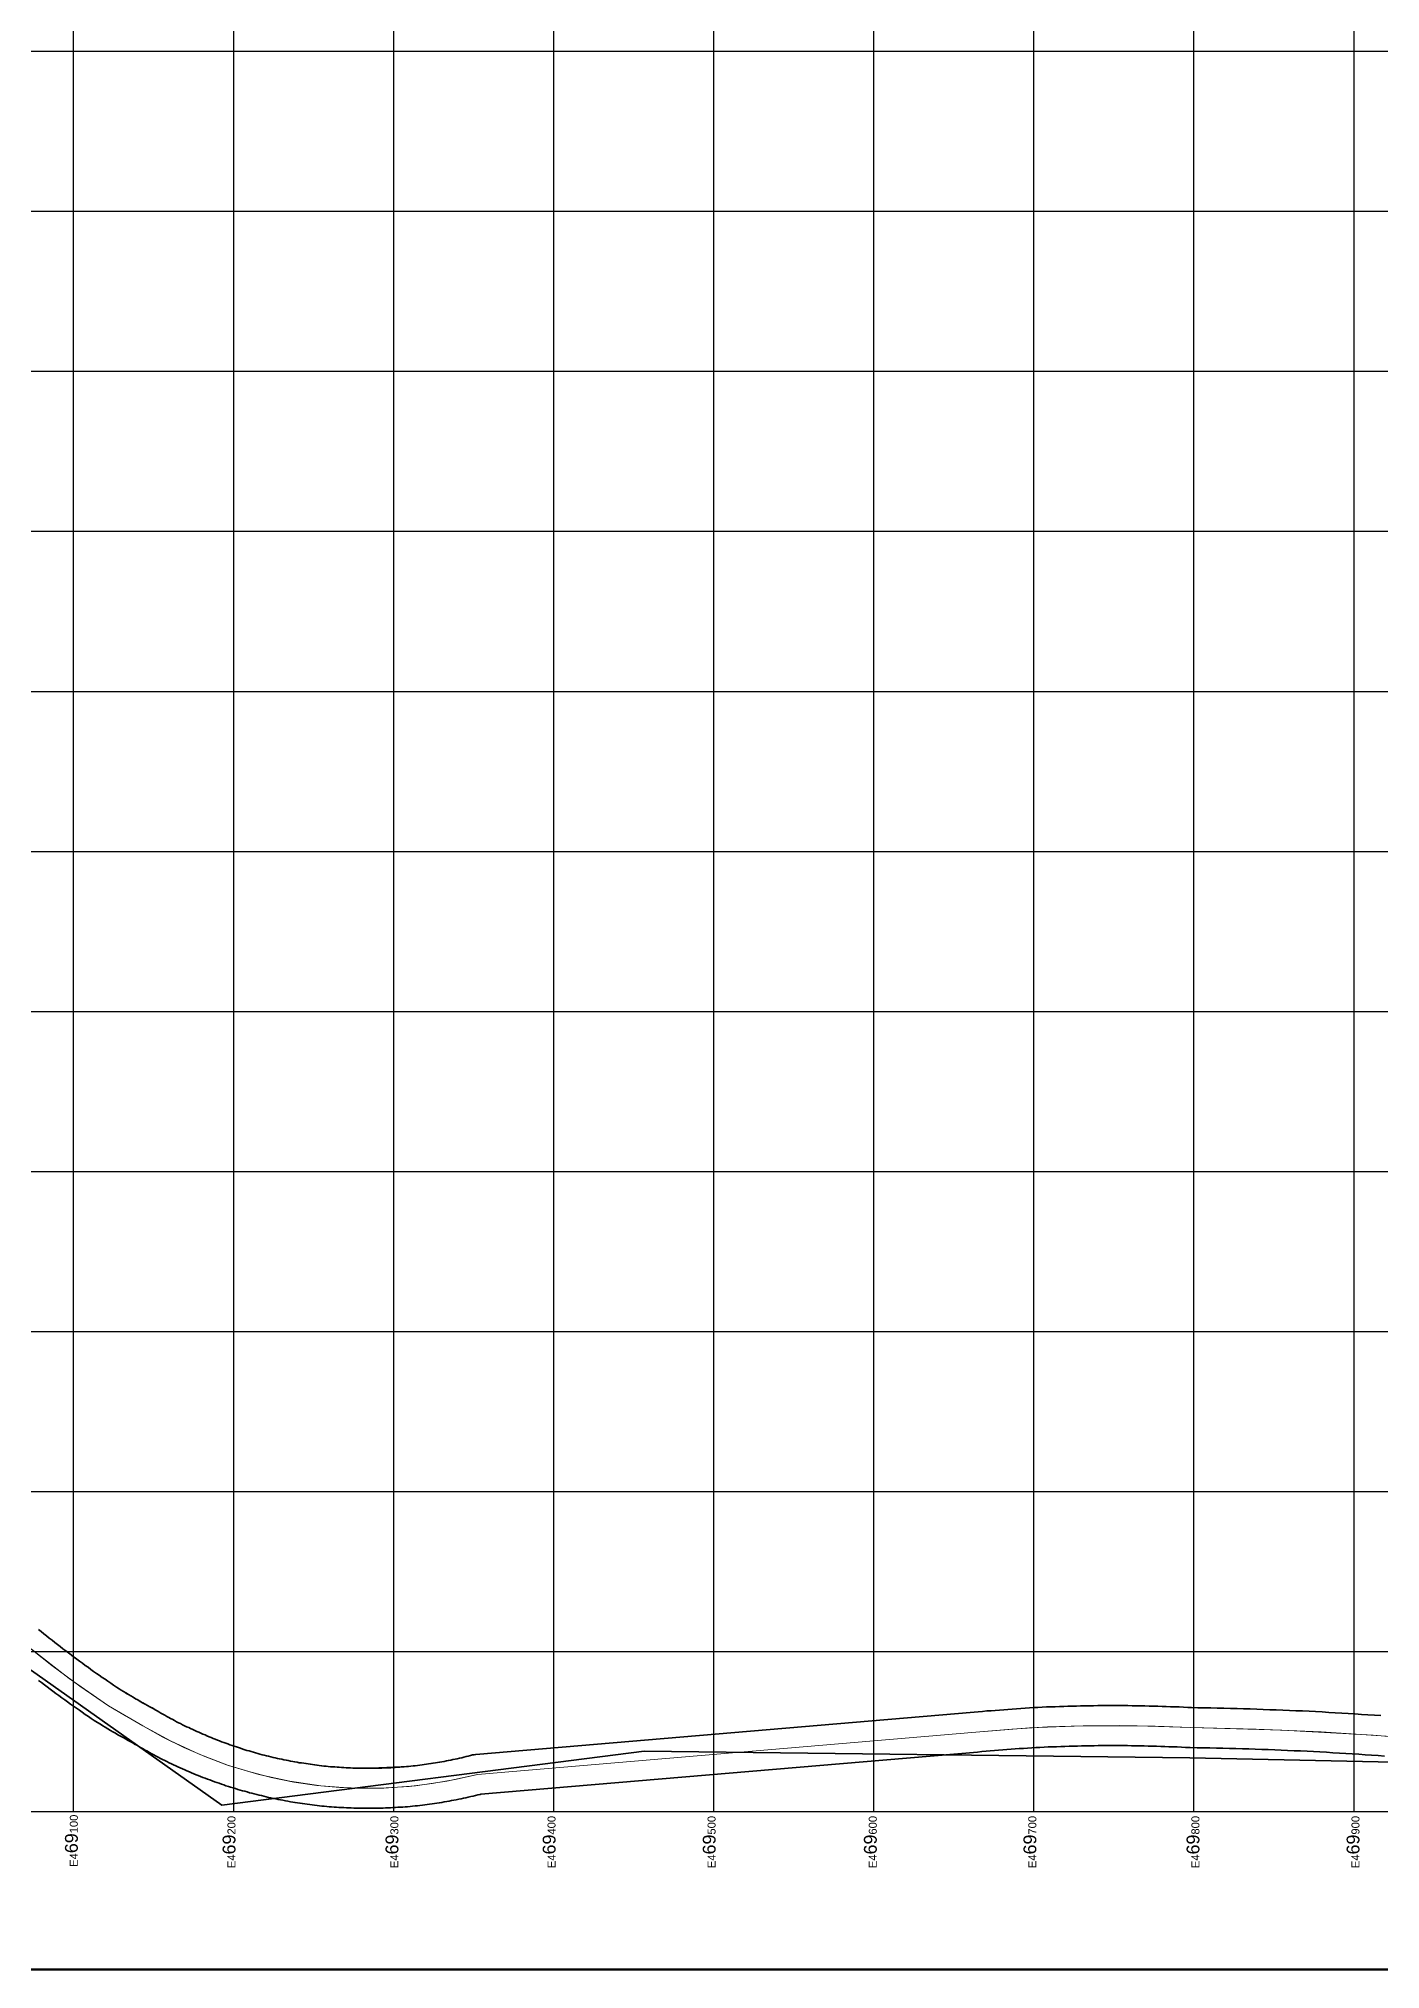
# Model space of a CAD drawing. Header units: millimetres. Extents: x 464536 to 476893, y 870501 to 881610.
# Drawn here: x 469078 to 469916, y 870501 to 871708 of the extents above; entities that cross this region are included whole.
import ezdxf

# ---------------------------------------------------------------- set-up
doc = ezdxf.new("R2010")
doc.units = ezdxf.units.MM
for name, color, linetype, lineweight in [('Center_1', 7, 'Continuous', 5), ('Lay out', 7, 'Continuous', 70), ('Proposed Road Net work', 7, 'Continuous', 35), ('Structure Plan Boundries', 7, 'Continuous', 35), ('Urban Agriculture-', 90, 'Continuous', 35)]:
    doc.layers.add(name, color=color, linetype=linetype, lineweight=lineweight)
doc.layers.add('Grid1', color=7, linetype='Continuous')

msp = doc.modelspace()

# ---------------------------------------------------------------- linework, layer by layer
at = {"layer": 'Center_1'}
msp.add_lwpolyline([(469920, 870647.1), (469879.4, 870649.7), (469838.8, 870651.4), (469798.1, 870652.4), (469775.7, 870653.3), (469753.3, 870653.7), (469730.8, 870653.5), (469708.4, 870652.8), (469686.1, 870651.5), (469663.7, 870649.6), (469352.4, 870623.2), (469338.3, 870619.9), (469324, 870617.4), (469309.7, 870615.7), (469295.2, 870614.7), (469280.8, 870614.5), (469266.3, 870615), (469251.9, 870616.3), (469237.6, 870618.4), (469223.4, 870621.3), (469209.4, 870624.9), (469195.6, 870629.2), (469182, 870634.3), (469168.8, 870640), (469155.8, 870646.5), (469143.2, 870653.6), (469132.4, 870659.7), (469121.7, 870666.1), (469103.8, 870678.4), (469086.4, 870691.3), (469069.4, 870704.8)], dxfattribs=at)
msp.add_polyline3d([(469968.7, 870643, 0), (469911.9, 870647.7, 0), (469855, 870650.8, 0), (469798.1, 870652.4, 0), (469764.5, 870653.6, 0), (469730.8, 870653.5, 0), (469697.2, 870652.2, 0), (469663.7, 870649.6, 0), (469352.4, 870623.2, 0), (469333.1, 870618.9, 0), (469313.6, 870616.1, 0), (469293.9, 870614.6, 0), (469274.2, 870614.6, 0), (469254.5, 870616.1, 0), (469235, 870618.9, 0), (469215.7, 870623.1, 0), (469196.8, 870628.8, 0), (469178.4, 870635.8, 0), (469160.5, 870644.1, 0), (469143.2, 870653.6, 0), (469121.7, 870666.1, 0), (469097.2, 870683.2, 0), (469073.6, 870701.4, 0)], dxfattribs=at)
at = {"layer": 'Grid1'}
for p, q in [((469100, 870600), (469100, 881600)), ((469200, 870600), (469200, 881600)), ((469300, 870600), (469300, 881600)), ((469400, 870600), (469400, 881600)), ((469500, 870600), (469500, 881600)), ((469600, 870600), (469600, 881600)), ((469700, 870600), (469700, 881600)), ((469800, 870600), (469800, 881600)), ((469900, 870600), (469900, 881600)), ((464700, 871700), (472600, 871700)), ((464700, 871600), (472600, 871600)), ((464700, 871500), (472600, 871500)), ((464700, 871400), (472600, 871400)), ((464700, 871300), (472600, 871300)), ((464700, 871200), (472600, 871200)), ((464700, 871100), (472600, 871100)), ((464700, 871000), (472600, 871000)), ((464700, 870900), (472600, 870900)), ((464700, 870800), (472600, 870800)), ((464700, 870700), (472600, 870700)), ((464700, 870600), (472600, 870600)), ((464700, 870600), (472600, 870600))]:
    msp.add_line(p, q, dxfattribs=at)
at = {"layer": 'Lay out'}
msp.add_lwpolyline([(464536.4, 881609.9), (476892.8, 881609.9), (476892.8, 870501.3), (464536.4, 870501.3)], close=True, dxfattribs=at)
at = {"layer": 'Proposed Road Net work'}
for points in [[(469078.1, 870713.8, 0), (469079.8, 870712.5, 0), (469081.4, 870711.1, 0), (469083.1, 870709.7, 0), (469084.8, 870708.4, 0), (469086.5, 870707, 0), (469088.2, 870705.7, 0), (469089.9, 870704.3, 0), (469091.6, 870703, 0), (469093.3, 870701.7, 0), (469095.1, 870700.4, 0), (469096.8, 870699.1, 0), (469098.5, 870697.8, 0), (469100.2, 870696.5, 0), (469102, 870695.2, 0), (469103.7, 870693.9, 0), (469105.5, 870692.6, 0), (469107.2, 870691.3, 0), (469109, 870690.1, 0), (469110.7, 870688.8, 0), (469112.5, 870687.5, 0), (469114.3, 870686.3, 0), (469116, 870685.1, 0), (469117.8, 870683.8, 0), (469119.6, 870682.6, 0), (469121.4, 870681.4, 0), (469123.2, 870680.1, 0), (469125, 870678.9, 0), (469126.8, 870677.7, 0), (469128.4, 870676.6, 0), (469129.7, 870675.8, 0), (469131.2, 870674.9, 0), (469132.7, 870674.1, 0), (469134.2, 870673.2, 0), (469135.7, 870672.3, 0), (469137.1, 870671.4, 0), (469138.6, 870670.5, 0), (469140.1, 870669.7, 0), (469141.6, 870668.8, 0), (469143.1, 870668, 0), (469144.7, 870667.1, 0), (469146.2, 870666.3, 0), (469147.7, 870665.4, 0), (469149.5, 870664.5, 0), (469150.9, 870663.6, 0), (469152.1, 870662.9, 0), (469153.3, 870662.2, 0), (469154.5, 870661.5, 0), (469155.7, 870660.8, 0), (469157, 870660.1, 0), (469158.2, 870659.4, 0), (469159.4, 870658.8, 0), (469160.6, 870658.1, 0), (469161.9, 870657.4, 0), (469163.1, 870656.8, 0), (469164.3, 870656.1, 0), (469165.6, 870655.5, 0), (469166.8, 870654.9, 0), (469168.1, 870654.2, 0), (469169.3, 870653.6, 0), (469170.6, 870653, 0), (469171.9, 870652.4, 0), (469173.1, 870651.8, 0), (469174.4, 870651.2, 0), (469175.7, 870650.6, 0), (469176.9, 870650, 0), (469178.2, 870649.5, 0), (469179.5, 870648.9, 0), (469180.8, 870648.3, 0), (469182.1, 870647.8, 0), (469183.3, 870647.2, 0), (469184.6, 870646.7, 0), (469185.9, 870646.2, 0), (469187.2, 870645.6, 0), (469188.5, 870645.1, 0), (469189.8, 870644.6, 0), (469191.1, 870644.1, 0), (469192.4, 870643.6, 0), (469193.8, 870643.1, 0), (469195.1, 870642.6, 0), (469196.4, 870642.2, 0), (469197.7, 870641.7, 0), (469199, 870641.2, 0), (469200.4, 870640.8, 0), (469201.7, 870640.3, 0), (469203, 870639.9, 0), (469204.3, 870639.5, 0), (469205.7, 870639, 0), (469207, 870638.6, 0), (469208.3, 870638.2, 0), (469209.7, 870637.8, 0), (469211, 870637.4, 0), (469212.4, 870637, 0), (469213.7, 870636.6, 0), (469215.1, 870636.3, 0), (469216.4, 870635.9, 0), (469217.8, 870635.5, 0), (469219.1, 870635.2, 0), (469220.5, 870634.8, 0), (469221.8, 870634.5, 0), (469223.2, 870634.2, 0), (469224.6, 870633.8, 0), (469225.9, 870633.5, 0), (469227.3, 870633.2, 0), (469228.6, 870632.9, 0), (469230, 870632.6, 0), (469231.4, 870632.3, 0), (469232.8, 870632.1, 0), (469234.1, 870631.8, 0), (469235.5, 870631.5, 0), (469236.9, 870631.3, 0), (469238.3, 870631, 0), (469239.6, 870630.8, 0), (469241, 870630.5, 0), (469242.4, 870630.3, 0), (469243.8, 870630.1, 0), (469245.2, 870629.9, 0), (469246.5, 870629.7, 0), (469247.9, 870629.5, 0), (469249.3, 870629.3, 0), (469250.7, 870629.1, 0), (469252.1, 870628.9, 0), (469253.5, 870628.8, 0), (469254.9, 870628.6, 0), (469256.3, 870628.4, 0), (469257.7, 870628.3, 0), (469259, 870628.2, 0), (469260.4, 870628, 0), (469261.8, 870627.9, 0), (469263.2, 870627.8, 0), (469264.6, 870627.7, 0), (469266, 870627.6, 0), (469267.4, 870627.5, 0), (469268.8, 870627.4, 0), (469270.2, 870627.3, 0), (469271.6, 870627.3, 0), (469273, 870627.2, 0), (469274.4, 870627.1, 0), (469275.8, 870627.1, 0), (469277.2, 870627, 0), (469278.6, 870627, 0), (469280, 870627, 0), (469281.4, 870627, 0), (469282.8, 870627, 0), (469284.2, 870627, 0), (469285.6, 870627, 0), (469287, 870627, 0), (469288.4, 870627, 0), (469289.8, 870627, 0), (469291.2, 870627.1, 0), (469292.6, 870627.1, 0), (469294, 870627.2, 0), (469295.4, 870627.2, 0), (469296.8, 870627.3, 0), (469298.2, 870627.3, 0), (469299.6, 870627.4, 0), (469301, 870627.5, 0), (469302.4, 870627.6, 0), (469303.8, 870627.7, 0), (469305.2, 870627.8, 0), (469306.5, 870627.9, 0), (469307.9, 870628.1, 0), (469309.3, 870628.2, 0), (469310.7, 870628.3, 0), (469312.1, 870628.5, 0), (469313.5, 870628.6, 0), (469314.9, 870628.8, 0), (469316.3, 870629, 0), (469317.7, 870629.2, 0), (469319.1, 870629.3, 0), (469320.4, 870629.5, 0), (469321.8, 870629.7, 0), (469323.2, 870629.9, 0), (469324.6, 870630.2, 0), (469326, 870630.4, 0), (469327.4, 870630.6, 0), (469328.7, 870630.8, 0), (469330.1, 870631.1, 0), (469331.5, 870631.3, 0), (469332.9, 870631.6, 0), (469334.2, 870631.9, 0), (469335.6, 870632.1, 0), (469337, 870632.4, 0), (469338.4, 870632.7, 0), (469339.7, 870633, 0), (469341.1, 870633.3, 0), (469342.5, 870633.6, 0), (469343.8, 870634, 0), (469345.2, 870634.3, 0), (469346.5, 870634.6, 0), (469347.9, 870635, 0), (469349.3, 870635.3, 0), (469350.2, 870635.5, 0), (469351.3, 870635.7, 0), (469662.6, 870662, 0), (469665.2, 870662.3, 0), (469667.8, 870662.5, 0), (469670.5, 870662.8, 0), (469673.2, 870663, 0), (469675.8, 870663.2, 0), (469678.5, 870663.4, 0), (469681.2, 870663.6, 0), (469683.8, 870663.8, 0), (469686.5, 870664, 0), (469689.2, 870664.2, 0), (469691.8, 870664.4, 0), (469694.5, 870664.5, 0), (469697.2, 870664.7, 0), (469699.8, 870664.9, 0), (469702.5, 870665, 0), (469705.2, 870665.1, 0), (469707.9, 870665.3, 0), (469710.5, 870665.4, 0), (469713.2, 870665.5, 0), (469715.9, 870665.6, 0), (469718.6, 870665.7, 0), (469721.2, 870665.8, 0), (469723.9, 870665.9, 0), (469726.6, 870665.9, 0), (469729.2, 870666, 0), (469731.9, 870666.1, 0), (469734.6, 870666.1, 0), (469737.3, 870666.1, 0), (469739.9, 870666.2, 0), (469742.6, 870666.2, 0), (469745.3, 870666.2, 0), (469748, 870666.2, 0), (469750.6, 870666.2, 0), (469753.3, 870666.2, 0), (469756, 870666.2, 0), (469758.7, 870666.2, 0), (469761.3, 870666.1, 0), (469764, 870666.1, 0), (469766.7, 870666.1, 0), (469769.4, 870666, 0), (469772, 870665.9, 0), (469774.7, 870665.9, 0), (469777.4, 870665.8, 0), (469780.1, 870665.7, 0), (469782.7, 870665.6, 0), (469785.4, 870665.5, 0), (469788.1, 870665.4, 0), (469790.8, 870665.3, 0), (469793.4, 870665.1, 0), (469796.1, 870665, 0), (469798.5, 870664.9, 0), (469802.4, 870664.8, 0), (469806.4, 870664.8, 0), (469810.5, 870664.7, 0), (469814.6, 870664.6, 0), (469818.7, 870664.5, 0), (469822.8, 870664.4, 0), (469826.9, 870664.3, 0), (469831, 870664.2, 0), (469835.1, 870664.1, 0), (469839.2, 870663.9, 0), (469843.3, 870663.8, 0), (469847.4, 870663.6, 0), (469851.4, 870663.5, 0), (469855.5, 870663.3, 0), (469859.6, 870663.1, 0), (469863.7, 870663, 0), (469867.8, 870662.8, 0), (469871.9, 870662.6, 0), (469876, 870662.4, 0), (469880.1, 870662.2, 0), (469884.2, 870661.9, 0), (469888.2, 870661.7, 0), (469892.3, 870661.5, 0), (469896.4, 870661.2, 0), (469900.5, 870661, 0), (469904.6, 870660.7, 0), (469908.7, 870660.4, 0), (469912.7, 870660.2, 0), (469916.8, 870659.9, 0)], [(469078.1, 870713.8, 0), (469079.8, 870712.5, 0), (469081.4, 870711.1, 0), (469083.1, 870709.7, 0), (469084.8, 870708.4, 0), (469086.5, 870707, 0), (469088.2, 870705.7, 0), (469089.9, 870704.3, 0), (469091.6, 870703, 0), (469093.3, 870701.7, 0), (469095.1, 870700.4, 0), (469096.8, 870699.1, 0), (469098.5, 870697.8, 0), (469100.2, 870696.5, 0), (469102, 870695.2, 0), (469103.7, 870693.9, 0), (469105.5, 870692.6, 0), (469107.2, 870691.3, 0), (469109, 870690.1, 0), (469110.7, 870688.8, 0), (469112.5, 870687.5, 0), (469114.3, 870686.3, 0), (469116, 870685.1, 0), (469117.8, 870683.8, 0), (469119.6, 870682.6, 0), (469121.4, 870681.4, 0), (469123.2, 870680.1, 0), (469125, 870678.9, 0), (469126.8, 870677.7, 0), (469128.4, 870676.6, 0), (469129.7, 870675.8, 0), (469131.2, 870674.9, 0), (469132.7, 870674.1, 0), (469134.2, 870673.2, 0), (469135.7, 870672.3, 0), (469137.1, 870671.4, 0), (469138.6, 870670.5, 0), (469140.1, 870669.7, 0), (469141.6, 870668.8, 0), (469143.1, 870668, 0), (469144.7, 870667.1, 0), (469146.2, 870666.3, 0), (469147.7, 870665.4, 0), (469149.5, 870664.5, 0), (469150.9, 870663.6, 0), (469152.1, 870662.9, 0), (469153.3, 870662.2, 0), (469154.5, 870661.5, 0), (469155.7, 870660.8, 0), (469157, 870660.1, 0), (469158.2, 870659.4, 0), (469159.4, 870658.8, 0), (469160.6, 870658.1, 0), (469161.9, 870657.4, 0), (469163.1, 870656.8, 0), (469164.3, 870656.1, 0), (469165.6, 870655.5, 0), (469166.8, 870654.9, 0), (469168.1, 870654.2, 0), (469169.3, 870653.6, 0), (469170.6, 870653, 0), (469171.9, 870652.4, 0), (469173.1, 870651.8, 0), (469174.4, 870651.2, 0), (469175.7, 870650.6, 0), (469176.9, 870650, 0), (469178.2, 870649.5, 0), (469179.5, 870648.9, 0), (469180.8, 870648.3, 0), (469182.1, 870647.8, 0), (469183.3, 870647.2, 0), (469184.6, 870646.7, 0), (469185.9, 870646.2, 0), (469187.2, 870645.6, 0), (469188.5, 870645.1, 0), (469189.8, 870644.6, 0), (469191.1, 870644.1, 0), (469192.4, 870643.6, 0), (469193.8, 870643.1, 0), (469195.1, 870642.6, 0), (469196.4, 870642.2, 0), (469197.7, 870641.7, 0), (469199, 870641.2, 0), (469200.4, 870640.8, 0), (469201.7, 870640.3, 0), (469203, 870639.9, 0), (469204.3, 870639.5, 0), (469205.7, 870639, 0), (469207, 870638.6, 0), (469208.3, 870638.2, 0), (469209.7, 870637.8, 0), (469211, 870637.4, 0), (469212.4, 870637, 0), (469213.7, 870636.6, 0), (469215.1, 870636.3, 0), (469216.4, 870635.9, 0), (469217.8, 870635.5, 0), (469219.1, 870635.2, 0), (469220.5, 870634.8, 0), (469221.8, 870634.5, 0), (469223.2, 870634.2, 0), (469224.6, 870633.8, 0), (469225.9, 870633.5, 0), (469227.3, 870633.2, 0), (469228.6, 870632.9, 0), (469230, 870632.6, 0), (469231.4, 870632.3, 0), (469232.8, 870632.1, 0), (469234.1, 870631.8, 0), (469235.5, 870631.5, 0), (469236.9, 870631.3, 0), (469238.3, 870631, 0), (469239.6, 870630.8, 0), (469241, 870630.5, 0), (469242.4, 870630.3, 0), (469243.8, 870630.1, 0), (469245.2, 870629.9, 0), (469246.5, 870629.7, 0), (469247.9, 870629.5, 0), (469249.3, 870629.3, 0), (469250.7, 870629.1, 0), (469252.1, 870628.9, 0), (469253.5, 870628.8, 0), (469254.9, 870628.6, 0), (469256.3, 870628.4, 0), (469257.7, 870628.3, 0), (469259, 870628.2, 0), (469260.4, 870628, 0), (469261.8, 870627.9, 0), (469263.2, 870627.8, 0), (469264.6, 870627.7, 0), (469266, 870627.6, 0), (469267.4, 870627.5, 0), (469268.8, 870627.4, 0), (469270.2, 870627.3, 0), (469271.6, 870627.3, 0), (469273, 870627.2, 0), (469274.4, 870627.1, 0), (469275.8, 870627.1, 0), (469277.2, 870627, 0), (469278.6, 870627, 0), (469280, 870627, 0), (469281.4, 870627, 0), (469282.8, 870627, 0), (469284.2, 870627, 0), (469285.6, 870627, 0), (469287, 870627, 0), (469288.4, 870627, 0), (469289.8, 870627, 0), (469291.2, 870627.1, 0), (469292.6, 870627.1, 0), (469294, 870627.2, 0), (469295.4, 870627.2, 0), (469296.8, 870627.3, 0), (469298.2, 870627.3, 0), (469299.6, 870627.4, 0), (469301, 870627.5, 0), (469302.4, 870627.6, 0), (469303.8, 870627.7, 0), (469305.2, 870627.8, 0), (469306.5, 870627.9, 0), (469307.9, 870628.1, 0), (469309.3, 870628.2, 0), (469310.7, 870628.3, 0), (469312.1, 870628.5, 0), (469313.5, 870628.6, 0), (469314.9, 870628.8, 0), (469316.3, 870629, 0), (469317.7, 870629.2, 0), (469319.1, 870629.3, 0), (469320.4, 870629.5, 0), (469321.8, 870629.7, 0), (469323.2, 870629.9, 0), (469324.6, 870630.2, 0), (469326, 870630.4, 0), (469327.4, 870630.6, 0), (469328.7, 870630.8, 0), (469330.1, 870631.1, 0), (469331.5, 870631.3, 0), (469332.9, 870631.6, 0), (469334.2, 870631.9, 0), (469335.6, 870632.1, 0), (469337, 870632.4, 0), (469338.4, 870632.7, 0), (469339.7, 870633, 0), (469341.1, 870633.3, 0), (469342.5, 870633.6, 0), (469343.8, 870634, 0), (469345.2, 870634.3, 0), (469346.5, 870634.6, 0), (469347.9, 870635, 0), (469349.3, 870635.3, 0), (469350.2, 870635.5, 0), (469351.3, 870635.7, 0), (469662.6, 870662, 0), (469665.2, 870662.3, 0), (469667.8, 870662.5, 0), (469670.5, 870662.8, 0), (469673.2, 870663, 0), (469675.8, 870663.2, 0), (469678.5, 870663.4, 0), (469681.2, 870663.6, 0), (469683.8, 870663.8, 0), (469686.5, 870664, 0), (469689.2, 870664.2, 0), (469691.8, 870664.4, 0), (469694.5, 870664.5, 0), (469697.2, 870664.7, 0), (469699.8, 870664.9, 0), (469702.5, 870665, 0), (469705.2, 870665.1, 0), (469707.9, 870665.3, 0), (469710.5, 870665.4, 0), (469713.2, 870665.5, 0), (469715.9, 870665.6, 0), (469718.6, 870665.7, 0), (469721.2, 870665.8, 0), (469723.9, 870665.9, 0), (469726.6, 870665.9, 0), (469729.2, 870666, 0), (469731.9, 870666.1, 0), (469734.6, 870666.1, 0), (469737.3, 870666.1, 0), (469739.9, 870666.2, 0), (469742.6, 870666.2, 0), (469745.3, 870666.2, 0), (469748, 870666.2, 0), (469750.6, 870666.2, 0), (469753.3, 870666.2, 0), (469756, 870666.2, 0), (469758.7, 870666.2, 0), (469761.3, 870666.1, 0), (469764, 870666.1, 0), (469766.7, 870666.1, 0), (469769.4, 870666, 0), (469772, 870665.9, 0), (469774.7, 870665.9, 0), (469777.4, 870665.8, 0), (469780.1, 870665.7, 0), (469782.7, 870665.6, 0), (469785.4, 870665.5, 0), (469788.1, 870665.4, 0), (469790.8, 870665.3, 0), (469793.4, 870665.1, 0), (469796.1, 870665, 0), (469798.5, 870664.9, 0), (469802.4, 870664.8, 0), (469806.4, 870664.8, 0), (469810.5, 870664.7, 0), (469814.6, 870664.6, 0), (469818.7, 870664.5, 0), (469822.8, 870664.4, 0), (469826.9, 870664.3, 0), (469831, 870664.2, 0), (469835.1, 870664.1, 0), (469839.2, 870663.9, 0), (469843.3, 870663.8, 0), (469847.4, 870663.6, 0), (469851.4, 870663.5, 0), (469855.5, 870663.3, 0), (469859.6, 870663.1, 0), (469863.7, 870663, 0), (469867.8, 870662.8, 0), (469871.9, 870662.6, 0), (469876, 870662.4, 0), (469880.1, 870662.2, 0), (469884.2, 870661.9, 0), (469888.2, 870661.7, 0), (469892.3, 870661.5, 0), (469896.4, 870661.2, 0), (469900.5, 870661, 0), (469904.6, 870660.7, 0), (469908.7, 870660.4, 0), (469912.7, 870660.2, 0), (469916.8, 870659.9, 0)], [(469919.1, 870634.6, 0), (469915.1, 870634.9, 0), (469911, 870635.2, 0), (469907, 870635.5, 0), (469903, 870635.8, 0), (469898.9, 870636, 0), (469894.9, 870636.3, 0), (469890.9, 870636.5, 0), (469886.8, 870636.7, 0), (469882.8, 870637, 0), (469878.7, 870637.2, 0), (469874.7, 870637.4, 0), (469870.7, 870637.6, 0), (469866.6, 870637.8, 0), (469862.6, 870638, 0), (469858.5, 870638.2, 0), (469854.5, 870638.3, 0), (469850.5, 870638.5, 0), (469846.4, 870638.7, 0), (469842.4, 870638.8, 0), (469838.3, 870638.9, 0), (469834.3, 870639.1, 0), (469830.3, 870639.2, 0), (469826.2, 870639.3, 0), (469822.2, 870639.4, 0), (469818.1, 870639.5, 0), (469814.1, 870639.6, 0), (469810, 870639.7, 0), (469806, 870639.8, 0), (469802, 870639.8, 0), (469797.7, 870639.9, 0), (469794.8, 870640, 0), (469792.2, 870640.2, 0), (469789.6, 870640.3, 0), (469787, 870640.4, 0), (469784.4, 870640.5, 0), (469781.8, 870640.6, 0), (469779.2, 870640.7, 0), (469776.6, 870640.8, 0), (469774, 870640.9, 0), (469771.4, 870640.9, 0), (469768.8, 870641, 0), (469766.2, 870641.1, 0), (469763.6, 870641.1, 0), (469761, 870641.1, 0), (469758.4, 870641.2, 0), (469755.8, 870641.2, 0), (469753.2, 870641.2, 0), (469750.6, 870641.2, 0), (469748, 870641.2, 0), (469745.4, 870641.2, 0), (469742.8, 870641.2, 0), (469740.2, 870641.2, 0), (469737.6, 870641.1, 0), (469735, 870641.1, 0), (469732.4, 870641.1, 0), (469729.8, 870641, 0), (469727.2, 870640.9, 0), (469724.6, 870640.9, 0), (469722, 870640.8, 0), (469719.4, 870640.7, 0), (469716.8, 870640.6, 0), (469714.2, 870640.5, 0), (469711.6, 870640.4, 0), (469709, 870640.3, 0), (469706.4, 870640.2, 0), (469703.8, 870640, 0), (469701.2, 870639.9, 0), (469698.6, 870639.7, 0), (469696, 870639.6, 0), (469693.4, 870639.4, 0), (469690.8, 870639.3, 0), (469688.2, 870639.1, 0), (469685.7, 870638.9, 0), (469683.1, 870638.7, 0), (469680.5, 870638.5, 0), (469677.9, 870638.3, 0), (469675.3, 870638.1, 0), (469672.7, 870637.8, 0), (469670.1, 870637.6, 0), (469667.5, 870637.4, 0), (469664.8, 870637.1, 0), (469354.5, 870610.8, 0), (469354, 870610.7, 0), (469352.6, 870610.3, 0), (469351.1, 870610, 0), (469349.6, 870609.6, 0), (469348.1, 870609.3, 0), (469346.6, 870608.9, 0), (469345.1, 870608.6, 0), (469343.6, 870608.3, 0), (469342.1, 870608, 0), (469340.6, 870607.6, 0), (469339.1, 870607.3, 0), (469337.6, 870607.1, 0), (469336.1, 870606.8, 0), (469334.6, 870606.5, 0), (469333.1, 870606.2, 0), (469331.5, 870606, 0), (469330, 870605.7, 0), (469328.5, 870605.5, 0), (469327, 870605.2, 0), (469325.5, 870605, 0), (469324, 870604.8, 0), (469322.4, 870604.6, 0), (469320.9, 870604.4, 0), (469319.4, 870604.2, 0), (469317.9, 870604, 0), (469316.4, 870603.8, 0), (469314.8, 870603.6, 0), (469313.3, 870603.5, 0), (469311.8, 870603.3, 0), (469310.3, 870603.2, 0), (469308.7, 870603, 0), (469307.2, 870602.9, 0), (469305.7, 870602.8, 0), (469304.1, 870602.7, 0), (469302.6, 870602.6, 0), (469301.1, 870602.5, 0), (469299.5, 870602.4, 0), (469298, 870602.3, 0), (469296.5, 870602.2, 0), (469294.9, 870602.2, 0), (469293.4, 870602.1, 0), (469291.9, 870602.1, 0), (469290.3, 870602, 0), (469288.8, 870602, 0), (469287.3, 870602, 0), (469285.7, 870602, 0), (469284.2, 870602, 0), (469282.7, 870602, 0), (469281.1, 870602, 0), (469279.6, 870602, 0), (469278.1, 870602, 0), (469276.5, 870602.1, 0), (469275, 870602.1, 0), (469273.5, 870602.2, 0), (469271.9, 870602.2, 0), (469270.4, 870602.3, 0), (469268.9, 870602.4, 0), (469267.4, 870602.4, 0), (469265.8, 870602.5, 0), (469264.3, 870602.6, 0), (469262.8, 870602.7, 0), (469261.2, 870602.9, 0), (469259.7, 870603, 0), (469258.2, 870603.1, 0), (469256.6, 870603.3, 0), (469255.1, 870603.4, 0), (469253.6, 870603.6, 0), (469252.1, 870603.7, 0), (469250.5, 870603.9, 0), (469249, 870604.1, 0), (469247.5, 870604.3, 0), (469246, 870604.5, 0), (469244.5, 870604.7, 0), (469242.9, 870604.9, 0), (469241.4, 870605.2, 0), (469239.9, 870605.4, 0), (469238.4, 870605.6, 0), (469236.9, 870605.9, 0), (469235.4, 870606.1, 0), (469233.9, 870606.4, 0), (469232.3, 870606.7, 0), (469230.8, 870607, 0), (469229.3, 870607.2, 0), (469227.8, 870607.5, 0), (469226.3, 870607.8, 0), (469224.8, 870608.2, 0), (469223.3, 870608.5, 0), (469221.8, 870608.8, 0), (469220.3, 870609.2, 0), (469218.8, 870609.5, 0), (469217.3, 870609.9, 0), (469215.9, 870610.2, 0), (469214.4, 870610.6, 0), (469212.9, 870611, 0), (469211.4, 870611.4, 0), (469209.9, 870611.7, 0), (469208.4, 870612.2, 0), (469207, 870612.6, 0), (469205.5, 870613, 0), (469204, 870613.4, 0), (469202.5, 870613.8, 0), (469201.1, 870614.3, 0), (469199.6, 870614.7, 0), (469198.1, 870615.2, 0), (469196.7, 870615.7, 0), (469195.2, 870616.1, 0), (469193.8, 870616.6, 0), (469192.3, 870617.1, 0), (469190.9, 870617.6, 0), (469189.4, 870618.1, 0), (469188, 870618.6, 0), (469186.5, 870619.1, 0), (469185.1, 870619.7, 0), (469183.6, 870620.2, 0), (469182.2, 870620.8, 0), (469180.8, 870621.3, 0), (469179.3, 870621.9, 0), (469177.9, 870622.4, 0), (469176.5, 870623, 0), (469175.1, 870623.6, 0), (469173.7, 870624.2, 0), (469172.3, 870624.8, 0), (469170.8, 870625.4, 0), (469169.4, 870626, 0), (469168, 870626.6, 0), (469166.6, 870627.2, 0), (469165.2, 870627.9, 0), (469163.8, 870628.5, 0), (469162.5, 870629.2, 0), (469161.1, 870629.8, 0), (469159.7, 870630.5, 0), (469158.3, 870631.2, 0), (469156.9, 870631.9, 0), (469155.6, 870632.5, 0), (469154.2, 870633.2, 0), (469152.8, 870633.9, 0), (469151.5, 870634.6, 0), (469150.1, 870635.4, 0), (469148.8, 870636.1, 0), (469147.4, 870636.8, 0), (469146.1, 870637.6, 0), (469144.7, 870638.3, 0), (469143.4, 870639.1, 0), (469142.1, 870639.8, 0), (469140.7, 870640.6, 0), (469139.4, 870641.4, 0), (469138.1, 870642.1, 0), (469137, 870642.8, 0), (469135.7, 870643.5, 0), (469134.1, 870644.4, 0), (469132.5, 870645.3, 0), (469130.9, 870646.2, 0), (469129.3, 870647.1, 0), (469127.7, 870648, 0), (469126.1, 870648.9, 0), (469124.5, 870649.8, 0), (469123, 870650.7, 0), (469121.4, 870651.7, 0), (469119.8, 870652.6, 0), (469118.3, 870653.6, 0), (469116.7, 870654.5, 0), (469115, 870655.6, 0), (469112.9, 870656.9, 0), (469111, 870658.2, 0), (469109.2, 870659.4, 0), (469107.3, 870660.7, 0), (469105.4, 870662, 0), (469103.6, 870663.3, 0), (469101.7, 870664.6, 0), (469099.9, 870665.8, 0), (469098.1, 870667.1, 0), (469096.2, 870668.5, 0), (469094.4, 870669.8, 0), (469092.6, 870671.1, 0), (469090.7, 870672.4, 0), (469088.9, 870673.7, 0), (469087.1, 870675.1, 0), (469085.3, 870676.4, 0), (469083.5, 870677.8, 0), (469081.7, 870679.1, 0), (469079.9, 870680.5, 0), (469078.1, 870681.9, 0)], [(469919.1, 870634.6, 0), (469915.1, 870634.9, 0), (469911, 870635.2, 0), (469907, 870635.5, 0), (469903, 870635.8, 0), (469898.9, 870636, 0), (469894.9, 870636.3, 0), (469890.9, 870636.5, 0), (469886.8, 870636.7, 0), (469882.8, 870637, 0), (469878.7, 870637.2, 0), (469874.7, 870637.4, 0), (469870.7, 870637.6, 0), (469866.6, 870637.8, 0), (469862.6, 870638, 0), (469858.5, 870638.2, 0), (469854.5, 870638.3, 0), (469850.5, 870638.5, 0), (469846.4, 870638.7, 0), (469842.4, 870638.8, 0), (469838.3, 870638.9, 0), (469834.3, 870639.1, 0), (469830.3, 870639.2, 0), (469826.2, 870639.3, 0), (469822.2, 870639.4, 0), (469818.1, 870639.5, 0), (469814.1, 870639.6, 0), (469810, 870639.7, 0), (469806, 870639.8, 0), (469802, 870639.8, 0), (469797.7, 870639.9, 0), (469794.8, 870640, 0), (469792.2, 870640.2, 0), (469789.6, 870640.3, 0), (469787, 870640.4, 0), (469784.4, 870640.5, 0), (469781.8, 870640.6, 0), (469779.2, 870640.7, 0), (469776.6, 870640.8, 0), (469774, 870640.9, 0), (469771.4, 870640.9, 0), (469768.8, 870641, 0), (469766.2, 870641.1, 0), (469763.6, 870641.1, 0), (469761, 870641.1, 0), (469758.4, 870641.2, 0), (469755.8, 870641.2, 0), (469753.2, 870641.2, 0), (469750.6, 870641.2, 0), (469748, 870641.2, 0), (469745.4, 870641.2, 0), (469742.8, 870641.2, 0), (469740.2, 870641.2, 0), (469737.6, 870641.1, 0), (469735, 870641.1, 0), (469732.4, 870641.1, 0), (469729.8, 870641, 0), (469727.2, 870640.9, 0), (469724.6, 870640.9, 0), (469722, 870640.8, 0), (469719.4, 870640.7, 0), (469716.8, 870640.6, 0), (469714.2, 870640.5, 0), (469711.6, 870640.4, 0), (469709, 870640.3, 0), (469706.4, 870640.2, 0), (469703.8, 870640, 0), (469701.2, 870639.9, 0), (469698.6, 870639.7, 0), (469696, 870639.6, 0), (469693.4, 870639.4, 0), (469690.8, 870639.3, 0), (469688.2, 870639.1, 0), (469685.7, 870638.9, 0), (469683.1, 870638.7, 0), (469680.5, 870638.5, 0), (469677.9, 870638.3, 0), (469675.3, 870638.1, 0), (469672.7, 870637.8, 0), (469670.1, 870637.6, 0), (469667.5, 870637.4, 0), (469664.8, 870637.1, 0), (469354.5, 870610.8, 0), (469354, 870610.7, 0), (469352.6, 870610.3, 0), (469351.1, 870610, 0), (469349.6, 870609.6, 0), (469348.1, 870609.3, 0), (469346.6, 870608.9, 0), (469345.1, 870608.6, 0), (469343.6, 870608.3, 0), (469342.1, 870608, 0), (469340.6, 870607.6, 0), (469339.1, 870607.3, 0), (469337.6, 870607.1, 0), (469336.1, 870606.8, 0), (469334.6, 870606.5, 0), (469333.1, 870606.2, 0), (469331.5, 870606, 0), (469330, 870605.7, 0), (469328.5, 870605.5, 0), (469327, 870605.2, 0), (469325.5, 870605, 0), (469324, 870604.8, 0), (469322.4, 870604.6, 0), (469320.9, 870604.4, 0), (469319.4, 870604.2, 0), (469317.9, 870604, 0), (469316.4, 870603.8, 0), (469314.8, 870603.6, 0), (469313.3, 870603.5, 0), (469311.8, 870603.3, 0), (469310.3, 870603.2, 0), (469308.7, 870603, 0), (469307.2, 870602.9, 0), (469305.7, 870602.8, 0), (469304.1, 870602.7, 0), (469302.6, 870602.6, 0), (469301.1, 870602.5, 0), (469299.5, 870602.4, 0), (469298, 870602.3, 0), (469296.5, 870602.2, 0), (469294.9, 870602.2, 0), (469293.4, 870602.1, 0), (469291.9, 870602.1, 0), (469290.3, 870602, 0), (469288.8, 870602, 0), (469287.3, 870602, 0), (469285.7, 870602, 0), (469284.2, 870602, 0), (469282.7, 870602, 0), (469281.1, 870602, 0), (469279.6, 870602, 0), (469278.1, 870602, 0), (469276.5, 870602.1, 0), (469275, 870602.1, 0), (469273.5, 870602.2, 0), (469271.9, 870602.2, 0), (469270.4, 870602.3, 0), (469268.9, 870602.4, 0), (469267.4, 870602.4, 0), (469265.8, 870602.5, 0), (469264.3, 870602.6, 0), (469262.8, 870602.7, 0), (469261.2, 870602.9, 0), (469259.7, 870603, 0), (469258.2, 870603.1, 0), (469256.6, 870603.3, 0), (469255.1, 870603.4, 0), (469253.6, 870603.6, 0), (469252.1, 870603.7, 0), (469250.5, 870603.9, 0), (469249, 870604.1, 0), (469247.5, 870604.3, 0), (469246, 870604.5, 0), (469244.5, 870604.7, 0), (469242.9, 870604.9, 0), (469241.4, 870605.2, 0), (469239.9, 870605.4, 0), (469238.4, 870605.6, 0), (469236.9, 870605.9, 0), (469235.4, 870606.1, 0), (469233.9, 870606.4, 0), (469232.3, 870606.7, 0), (469230.8, 870607, 0), (469229.3, 870607.2, 0), (469227.8, 870607.5, 0), (469226.3, 870607.8, 0), (469224.8, 870608.2, 0), (469223.3, 870608.5, 0), (469221.8, 870608.8, 0), (469220.3, 870609.2, 0), (469218.8, 870609.5, 0), (469217.3, 870609.9, 0), (469215.9, 870610.2, 0), (469214.4, 870610.6, 0), (469212.9, 870611, 0), (469211.4, 870611.4, 0), (469209.9, 870611.7, 0), (469208.4, 870612.2, 0), (469207, 870612.6, 0), (469205.5, 870613, 0), (469204, 870613.4, 0), (469202.5, 870613.8, 0), (469201.1, 870614.3, 0), (469199.6, 870614.7, 0), (469198.1, 870615.2, 0), (469196.7, 870615.7, 0), (469195.2, 870616.1, 0), (469193.8, 870616.6, 0), (469192.3, 870617.1, 0), (469190.9, 870617.6, 0), (469189.4, 870618.1, 0), (469188, 870618.6, 0), (469186.5, 870619.1, 0), (469185.1, 870619.7, 0), (469183.6, 870620.2, 0), (469182.2, 870620.8, 0), (469180.8, 870621.3, 0), (469179.3, 870621.9, 0), (469177.9, 870622.4, 0), (469176.5, 870623, 0), (469175.1, 870623.6, 0), (469173.7, 870624.2, 0), (469172.3, 870624.8, 0), (469170.8, 870625.4, 0), (469169.4, 870626, 0), (469168, 870626.6, 0), (469166.6, 870627.2, 0), (469165.2, 870627.9, 0), (469163.8, 870628.5, 0), (469162.5, 870629.2, 0), (469161.1, 870629.8, 0), (469159.7, 870630.5, 0), (469158.3, 870631.2, 0), (469156.9, 870631.9, 0), (469155.6, 870632.5, 0), (469154.2, 870633.2, 0), (469152.8, 870633.9, 0), (469151.5, 870634.6, 0), (469150.1, 870635.4, 0), (469148.8, 870636.1, 0), (469147.4, 870636.8, 0), (469146.1, 870637.6, 0), (469144.7, 870638.3, 0), (469143.4, 870639.1, 0), (469142.1, 870639.8, 0), (469140.7, 870640.6, 0), (469139.4, 870641.4, 0), (469138.1, 870642.1, 0), (469137, 870642.8, 0), (469135.7, 870643.5, 0), (469134.1, 870644.4, 0), (469132.5, 870645.3, 0), (469130.9, 870646.2, 0), (469129.3, 870647.1, 0), (469127.7, 870648, 0), (469126.1, 870648.9, 0), (469124.5, 870649.8, 0), (469123, 870650.7, 0), (469121.4, 870651.7, 0), (469119.8, 870652.6, 0), (469118.3, 870653.6, 0), (469116.7, 870654.5, 0), (469115, 870655.6, 0), (469112.9, 870656.9, 0), (469111, 870658.2, 0), (469109.2, 870659.4, 0), (469107.3, 870660.7, 0), (469105.4, 870662, 0), (469103.6, 870663.3, 0), (469101.7, 870664.6, 0), (469099.9, 870665.8, 0), (469098.1, 870667.1, 0), (469096.2, 870668.5, 0), (469094.4, 870669.8, 0), (469092.6, 870671.1, 0), (469090.7, 870672.4, 0), (469088.9, 870673.7, 0), (469087.1, 870675.1, 0), (469085.3, 870676.4, 0), (469083.5, 870677.8, 0), (469081.7, 870679.1, 0), (469079.9, 870680.5, 0), (469078.1, 870681.9, 0)]]:
    msp.add_polyline3d(points, dxfattribs=at)
at = {"layer": 'Structure Plan Boundries'}
msp.add_lwpolyline([(470101.6, 870627.1), (469797.5, 870633.6), (469456.4, 870637.6), (469192.7, 870604), (469073.7, 870688.2), (468941.9, 870826.3), (468866.8, 870891.6), (468670, 870951.2), (468618.3, 870943.2), (468501.6, 870965.4), (468225.3, 871004.9)], dxfattribs=at)
msp.add_lwpolyline([(470101.6, 870627.1), (469797.5, 870633.6), (469456.4, 870637.6), (469192.7, 870604), (469073.7, 870688.2), (468941.9, 870826.3), (468866.8, 870891.6), (468670, 870951.2), (468618.3, 870943.2), (468501.6, 870965.4), (468225.3, 871004.9)], dxfattribs=at)
at = {"layer": 'Urban Agriculture-'}
msp.add_lwpolyline([(469916.8, 870659.9), (469912.7, 870660.2), (469908.7, 870660.4), (469904.6, 870660.7), (469900.5, 870661), (469896.4, 870661.2), (469892.3, 870661.5), (469888.2, 870661.7), (469884.2, 870661.9), (469880.1, 870662.2), (469876, 870662.4), (469871.9, 870662.6), (469867.8, 870662.8), (469863.7, 870663), (469859.6, 870663.1), (469855.5, 870663.3), (469851.4, 870663.5), (469847.4, 870663.6), (469843.3, 870663.8), (469839.2, 870663.9), (469835.1, 870664.1), (469831, 870664.2), (469826.9, 870664.3), (469822.8, 870664.4), (469818.7, 870664.5), (469814.6, 870664.6), (469810.5, 870664.7), (469806.4, 870664.8), (469802.4, 870664.8), (469798.5, 870664.9), (469796.1, 870665), (469793.4, 870665.1), (469790.8, 870665.3), (469788.1, 870665.4), (469785.4, 870665.5), (469782.7, 870665.6), (469780.1, 870665.7), (469777.4, 870665.8), (469774.7, 870665.9), (469772, 870665.9), (469769.4, 870666), (469766.7, 870666.1), (469764, 870666.1), (469761.3, 870666.1), (469758.7, 870666.2), (469756, 870666.2), (469753.3, 870666.2), (469750.6, 870666.2), (469748, 870666.2), (469745.3, 870666.2), (469742.6, 870666.2), (469739.9, 870666.2), (469737.3, 870666.1), (469734.6, 870666.1), (469731.9, 870666.1), (469729.2, 870666), (469726.6, 870665.9), (469723.9, 870665.9), (469721.2, 870665.8), (469718.6, 870665.7), (469715.9, 870665.6), (469713.2, 870665.5), (469710.5, 870665.4), (469707.9, 870665.3), (469705.2, 870665.1), (469702.5, 870665), (469699.8, 870664.9), (469697.2, 870664.7), (469694.5, 870664.5), (469691.8, 870664.4), (469689.2, 870664.2), (469686.5, 870664), (469683.8, 870663.8), (469681.2, 870663.6), (469678.5, 870663.4), (469675.8, 870663.2), (469673.2, 870663), (469670.5, 870662.8), (469667.8, 870662.5), (469665.2, 870662.3), (469662.6, 870662), (469351.3, 870635.7), (469350.2, 870635.5), (469349.3, 870635.3), (469347.9, 870635), (469347.9, 870635), (469346.5, 870634.6), (469346.5, 870634.6), (469345.2, 870634.3), (469345.2, 870634.3), (469343.8, 870634), (469342.5, 870633.6), (469342.4, 870633.6), (469341.1, 870633.3), (469339.7, 870633), (469339.7, 870633), (469338.4, 870632.7), (469337, 870632.4), (469337, 870632.4), (469335.6, 870632.1), (469335.6, 870632.1), (469334.3, 870631.9), (469334.2, 870631.9), (469332.9, 870631.6), (469332.9, 870631.6), (469331.5, 870631.3), (469331.5, 870631.3), (469330.1, 870631.1), (469330.1, 870631.1), (469328.7, 870630.8), (469328.7, 870630.8), (469327.4, 870630.6), (469327.4, 870630.6), (469326, 870630.4), (469324.6, 870630.2), (469324.6, 870630.2), (469323.2, 870629.9), (469321.8, 870629.7), (469321.8, 870629.7), (469320.4, 870629.5), (469320.4, 870629.5), (469319.1, 870629.3), (469317.7, 870629.2), (469317.7, 870629.2), (469316.3, 870629), (469316.3, 870629), (469314.9, 870628.8), (469314.9, 870628.8), (469313.5, 870628.6), (469313.5, 870628.6), (469312.1, 870628.5), (469310.7, 870628.3), (469310.7, 870628.3), (469309.3, 870628.2), (469309.3, 870628.2), (469295.6, 870627.5), (469285.5, 870627), (469284.2, 870627), (469284.2, 870627), (469282.8, 870627), (469281.4, 870627), (469281.4, 870627), (469280, 870627), (469280, 870627), (469278.6, 870627), (469278.6, 870627), (469277.2, 870627), (469277.2, 870627), (469275.8, 870627.1), (469274.7, 870627.1), (469274.4, 870627.1), (469274.4, 870627.1), (469273, 870627.2), (469273, 870627.2), (469271.6, 870627.3), (469270.2, 870627.3), (469270.2, 870627.3), (469268.8, 870627.4), (469268.8, 870627.4), (469267.4, 870627.5), (469266, 870627.6), (469266, 870627.6), (469264.6, 870627.7), (469263.2, 870627.8), (469263.2, 870627.8), (469261.8, 870627.9), (469261.8, 870627.9), (469260.4, 870628), (469259.1, 870628.2), (469259, 870628.2), (469257.7, 870628.3), (469257.7, 870628.3), (469256.3, 870628.4), (469256.3, 870628.4), (469254.9, 870628.6), (469254.9, 870628.6), (469253.5, 870628.8), (469252.1, 870628.9), (469252.1, 870628.9), (469250.7, 870629.1), (469250.7, 870629.1), (469249.3, 870629.3), (469249.3, 870629.3), (469247.9, 870629.5), (469247.9, 870629.5), (469246.5, 870629.7), (469245.2, 870629.9), (469245.2, 870629.9), (469243.8, 870630.1), (469242.4, 870630.3), (469242.4, 870630.3), (469241, 870630.5), (469241, 870630.5), (469239.6, 870630.8), (469238.3, 870631), (469238.2, 870631), (469236.9, 870631.3), (469235.5, 870631.5), (469235.5, 870631.5), (469234.1, 870631.8), (469234.1, 870631.8), (469232.8, 870632), (469232.8, 870632.1), (469231.4, 870632.3), (469230, 870632.6), (469228.6, 870632.9), (469228.6, 870632.9), (469227.3, 870633.2), (469225.9, 870633.5), (469225.9, 870633.5), (469224.6, 870633.8), (469224.6, 870633.8), (469223.2, 870634.2), (469223.2, 870634.2), (469221.8, 870634.5), (469220.5, 870634.8), (469220.5, 870634.8), (469219.1, 870635.2), (469217.8, 870635.5), (469217.8, 870635.5), (469216.4, 870635.9), (469215.1, 870636.3), (469215.1, 870636.3), (469213.7, 870636.6), (469213.7, 870636.6), (469212.4, 870637), (469212.4, 870637), (469211, 870637.4), (469211, 870637.4), (469209.7, 870637.8), (469209.7, 870637.8), (469208.3, 870638.2), (469207, 870638.6), (469207, 870638.6), (469205.7, 870639), (469204.3, 870639.5), (469204.3, 870639.5), (469203, 870639.9), (469203, 870639.9), (469201.7, 870640.3), (469201.7, 870640.3), (469200.4, 870640.8), (469200.3, 870640.8), (469199, 870641.2), (469197.7, 870641.7), (469197.7, 870641.7), (469196.4, 870642.2), (469196.4, 870642.2), (469195.1, 870642.6), (469195.1, 870642.6), (469193.8, 870643.1), (469193.8, 870643.1), (469192.4, 870643.6), (469191.1, 870644.1), (469191.1, 870644.1), (469189.8, 870644.6), (469188.5, 870645.1), (469188.5, 870645.1), (469187.2, 870645.6), (469187.2, 870645.6), (469185.9, 870646.2), (469185.9, 870646.2), (469184.7, 870646.7), (469184.6, 870646.7), (469183.3, 870647.2), (469182.1, 870647.8), (469180.8, 870648.3), (469180.8, 870648.3), (469179.5, 870648.9), (469178.2, 870649.5), (469176.9, 870650), (469176.9, 870650), (469175.7, 870650.6), (469175.7, 870650.6), (469174.4, 870651.2), (469174.4, 870651.2), (469173.1, 870651.8), (469173.1, 870651.8), (469171.9, 870652.4), (469171.9, 870652.4), (469170.6, 870653), (469169.3, 870653.6), (469168.1, 870654.2), (469168.1, 870654.2), (469166.8, 870654.9), (469166.8, 870654.9), (469165.6, 870655.5), (469165.6, 870655.5), (469164.3, 870656.1), (469164.3, 870656.1), (469163.1, 870656.8), (469163.1, 870656.8), (469161.9, 870657.4), (469161.9, 870657.4), (469160.6, 870658.1), (469160.6, 870658.1), (469159.4, 870658.8), (469159.4, 870658.8), (469158.2, 870659.4), (469157, 870660.1), (469157, 870660.1), (469155.7, 870660.8), (469155.7, 870660.8), (469154.5, 870661.5), (469154.5, 870661.5), (469153.3, 870662.2), (469153.3, 870662.2), (469152.1, 870662.9), (469152.1, 870662.9), (469150.9, 870663.6), (469150.9, 870663.6), (469149.7, 870664.4), (469149.6, 870664.4), (469149.5, 870664.5), (469149.2, 870664.6), (469147.7, 870665.4), (469147.7, 870665.5), (469146.2, 870666.3), (469146.2, 870666.3), (469144.7, 870667.1), (469143.2, 870668), (469143.1, 870668), (469141.7, 870668.8), (469141.6, 870668.8), (469140.1, 870669.7), (469138.6, 870670.5), (469138.6, 870670.5), (469137.2, 870671.4), (469137.1, 870671.4), (469135.7, 870672.3), (469134.2, 870673.2), (469134.2, 870673.2), (469132.7, 870674), (469132.7, 870674.1), (469131.2, 870674.9), (469131.2, 870674.9), (469129.7, 870675.8), (469129.7, 870675.8), (469128.4, 870676.6), (469126.8, 870677.7), (469125, 870678.9), (469125, 870678.9), (469123.2, 870680.1), (469121.4, 870681.4), (469121.4, 870681.4), (469119.6, 870682.6), (469119.6, 870682.6), (469117.8, 870683.8), (469117.8, 870683.8), (469116, 870685.1), (469116, 870685.1), (469114.3, 870686.3), (469112.5, 870687.5), (469112.5, 870687.5), (469110.7, 870688.8), (469110.7, 870688.8), (469109, 870690.1), (469109, 870690.1), (469107.2, 870691.3), (469107.2, 870691.3), (469105.5, 870692.6), (469103.7, 870693.9), (469102, 870695.2), (469102, 870695.2), (469100.3, 870696.5), (469100.2, 870696.5), (469098.5, 870697.8), (469098.5, 870697.8), (469096.8, 870699.1), (469096.8, 870699.1), (469095.1, 870700.4), (469095.1, 870700.4), (469093.3, 870701.7), (469093.3, 870701.7), (469091.6, 870703), (469089.9, 870704.3), (469088.2, 870705.7), (469088.2, 870705.7), (469086.5, 870707), (469086.5, 870707), (469084.8, 870708.4), (469084.8, 870708.4), (469083.1, 870709.7), (469083.1, 870709.7), (469081.4, 870711.1), (469079.8, 870712.5), (469079.8, 870712.5), (469078.1, 870713.8)], dxfattribs=at)

# ---------------------------------------------------------------- texts
at = {"layer": 'Grid1', "char_height": 5, "width": 7899.308, "attachment_point": 1, "rotation": 90}
for s, insert in [('{\\fArial|b0|i0|c0|p34;\\C7;E4\\H1.6x;69\\H0.625x;100}', (469094.6, 870565.4)), ('{\\fArial|b0|i0|c0|p34;\\C7;E4\\H1.6x;69\\H0.625x;200}', (469193.1, 870564.6)), ('{\\fArial|b0|i0|c0|p34;\\C7;E4\\H1.6x;69\\H0.625x;300}', (469294.9, 870564.6)), ('{\\fArial|b0|i0|c0|p34;\\C7;E4\\H1.6x;69\\H0.625x;400}', (469393.1, 870564.6)), ('{\\fArial|b0|i0|c0|p34;\\C7;E4\\H1.6x;69\\H0.625x;500}', (469493.1, 870564.6)), ('{\\fArial|b0|i0|c0|p34;\\C7;E4\\H1.6x;69\\H0.625x;600}', (469593.8, 870564.6)), ('{\\fArial|b0|i0|c0|p34;\\C7;E4\\H1.6x;69\\H0.625x;700}', (469693.5, 870564.6)), ('{\\fArial|b0|i0|c0|p34;\\C7;E4\\H1.6x;69\\H0.625x;800}', (469795.4, 870564.6)), ('{\\fArial|b0|i0|c0|p34;\\C7;E4\\H1.6x;69\\H0.625x;900}', (469895.4, 870564.6))]:
    msp.add_mtext(s, dxfattribs=dict(at, insert=insert))

doc.saveas('drawing.dxf')
